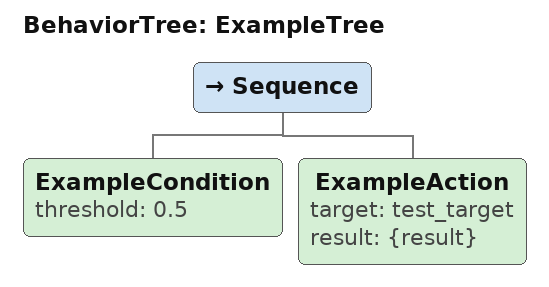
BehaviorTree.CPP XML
<!-- Example behavior tree for testing the mercury_autonomy framework.
     This tree runs ExampleAction and checks ExampleCondition. -->
<root BTCPP_format="4">
  <BehaviorTree ID="ExampleTree">
    <Sequence>
      <ExampleCondition threshold="0.5"/>
      <ExampleAction target="test_target" result="{result}"/>
    </Sequence>
  </BehaviorTree>
</root>
